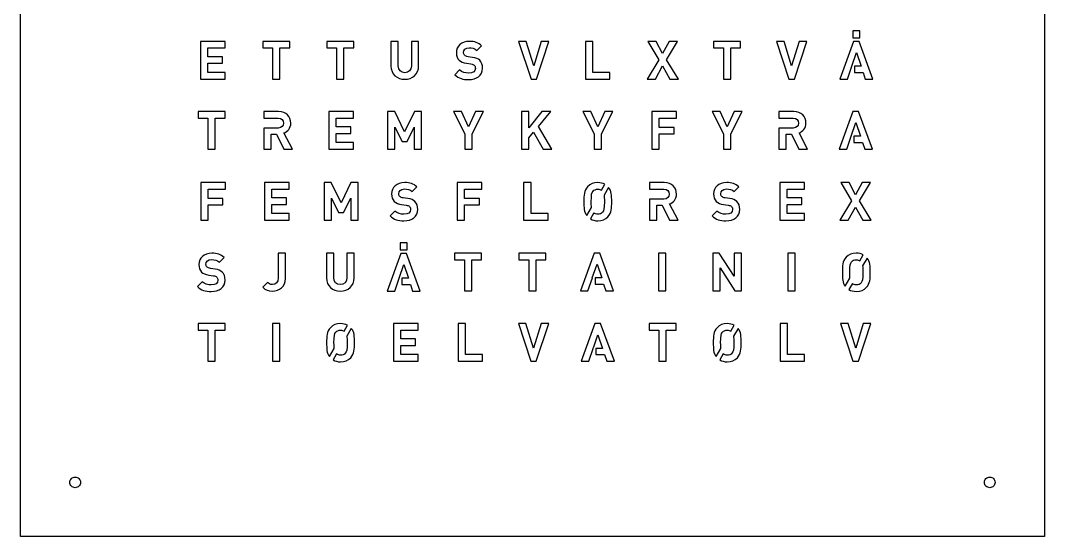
# Model space of a CAD drawing. Header units: millimetres. Extents: x 0 to 192, y 0 to 192.
# Drawn here: x 0 to 191.5, y 0 to 96.5 of the extents above; entities that cross this region are included whole.
import ezdxf

# ---------------------------------------------------------------- set-up
doc = ezdxf.new("R2010")
doc.units = ezdxf.units.MM
doc.layers.add('Layer_1', color=7, linetype='CONTINUOUS')

msp = doc.modelspace()

# ---------------------------------------------------------------- linework, layer by layer
at = {"layer": 'Layer_1', "color": 7}
for points in [[(-0.000161, 191.84774), (191.542789, 191.84774), (191.542789, 0.00072), (-0.000161, 0.00072)], [(155.688132, 94.622085), (155.688132, 93.321906), (156.98831, 93.321906), (156.98831, 94.622085)], [(38.297675, 85.591177), (38.297675, 86.816021), (35.038011, 86.816021), (35.038011, 88.524875), (37.813662, 88.524875), (37.813662, 89.749718), (35.038011, 89.749718), (35.038011, 91.399305), (38.297675, 91.399305), (38.297675, 92.624149), (33.665001, 92.624149), (33.665001, 85.591177)], [(50.364081, 91.399605), (50.364081, 92.624449), (45.31654, 92.624449), (45.31654, 91.399605), (47.153807, 91.399605), (47.153807, 85.591477), (48.526817, 85.591477), (48.526817, 91.399605)], [(62.322563, 91.399605), (62.322563, 92.624449), (57.275022, 92.624449), (57.275022, 91.399605), (59.112289, 91.399605), (59.112289, 85.591477), (60.485299, 85.591477), (60.485299, 91.399605)], [(98.851819, 92.624449), (97.419542, 92.624449), (96.007022, 88.041164), (94.594501, 92.624449), (93.172101, 92.624449), (95.493378, 85.591477), (96.520665, 85.591477)], [(110.220705, 85.591477), (110.220705, 86.816321), (107.030187, 86.816321), (107.030187, 92.624449), (105.657177, 92.624449), (105.657177, 85.591477)], [(123.050875, 85.591477), (120.858011, 89.196864), (122.902708, 92.624449), (121.351898, 92.624449), (120.117177, 90.352562), (118.892334, 92.624449), (117.331647, 92.624449), (119.376344, 89.196864), (117.193357, 85.591477), (118.763924, 85.591477), (120.117177, 88.041164), (121.480308, 85.591477)], [(134.701536, 91.399605), (134.701536, 92.624449), (129.653995, 92.624449), (129.653995, 91.399605), (131.491262, 91.399605), (131.491262, 85.591477), (132.864272, 85.591477), (132.864272, 91.399605)], [(147.090142, 92.624449), (145.657865, 92.624449), (144.245345, 88.041164), (142.832824, 92.624449), (141.410424, 92.624449), (143.731701, 85.591477), (144.758988, 85.591477)], [(155.796651, 92.624793), (153.238667, 85.592147), (154.665454, 85.592147), (155.484009, 87.991999), (155.480913, 87.991999), (156.369749, 90.550499), (157.229129, 87.991999), (156.001296, 87.991999), (156.001296, 86.836514), (157.594481, 86.836514), (158.009441, 85.592147), (159.441913, 85.592147), (156.873595, 92.624793)], [(74.474435, 88.001654)], [(86.434485, 87.606545)], [(38.281325, 78.278805), (38.281325, 79.503649), (33.233784, 79.503649), (33.233784, 78.278805), (35.071051, 78.278805), (35.071051, 72.470677), (36.444061, 72.470677), (36.444061, 78.278805)], [(62.304576, 72.470477), (62.304576, 73.695321), (59.044912, 73.695321), (59.044912, 75.404175), (61.820563, 75.404175), (61.820563, 76.629018), (59.044912, 76.629018), (59.044912, 78.278605), (62.304576, 78.278605), (62.304576, 79.503449), (57.671902, 79.503449), (57.671902, 72.470477)], [(75.02327, 72.470477), (75.02327, 79.503449), (73.670013, 79.503449), (71.842626, 75.700508), (70.005362, 79.503449), (68.652109, 79.503449), (68.652109, 72.470477), (70.025119, 72.470477), (70.025119, 76.569751), (71.378373, 73.902754), (72.306883, 73.902754), (73.65026, 76.569751), (73.65026, 72.470477)], [(86.615723, 79.503449), (85.12418, 79.503449), (83.830193, 76.668531), (82.516449, 79.503449), (81.024905, 79.503449), (83.138749, 75.354787), (83.138749, 72.470477), (84.501882, 72.470477), (84.501882, 75.354787)], [(99.374372, 72.470477), (96.875295, 76.708041), (99.206449, 79.503449), (97.537108, 79.503449), (95.057788, 76.441341), (95.057788, 79.503449), (93.684778, 79.503449), (93.684778, 72.470477), (95.057788, 72.470477), (95.057788, 74.584321), (95.966542, 75.670875), (97.774172, 72.470477)], [(110.792022, 79.503449), (109.300479, 79.503449), (108.006492, 76.668531), (106.692748, 79.503449), (105.201204, 79.503449), (107.315048, 75.354787), (107.315048, 72.470477), (108.678181, 72.470477), (108.678181, 75.354787)], [(122.72526, 78.278605), (122.72526, 79.503449), (118.092586, 79.503449), (118.092586, 72.470477), (119.465596, 72.470477), (119.465596, 75.325154), (122.241247, 75.325154), (122.241247, 76.549998), (119.465596, 76.549998), (119.465596, 78.278605)], [(134.968323, 79.503449), (133.47678, 79.503449), (132.182793, 76.668531), (130.869049, 79.503449), (129.377505, 79.503449), (131.491349, 75.354787), (131.491349, 72.470477), (132.854482, 72.470477), (132.854482, 75.354787)], [(155.702083, 79.503629), (153.143583, 72.470467), (154.570886, 72.470467), (155.388925, 74.870835), (155.385829, 74.870835), (156.274665, 77.429338), (157.134042, 74.870835), (155.906727, 74.870835), (155.906727, 73.714834), (157.499913, 73.714834), (157.914357, 72.470467), (159.346829, 72.470467), (156.778508, 79.503629)], [(38.347655, 64.990057), (38.347655, 66.214901), (33.714981, 66.214901), (33.714981, 59.181929), (35.087991, 59.181929), (35.087991, 62.036606), (37.863642, 62.036606), (37.863642, 63.26145), (35.087991, 63.26145), (35.087991, 64.990057)], [(50.266033, 59.181477), (50.266033, 60.406321), (47.006369, 60.406321), (47.006369, 62.115175), (49.78202, 62.115175), (49.78202, 63.340018), (47.006369, 63.340018), (47.006369, 64.989605), (50.266033, 64.989605), (50.266033, 66.214449), (45.633359, 66.214449), (45.633359, 59.181477)], [(63.150093, 59.181477), (63.150093, 66.214449), (61.796836, 66.214449), (59.969449, 62.411508), (58.132185, 66.214449), (56.778932, 66.214449), (56.778932, 59.181477), (58.151942, 59.181477), (58.151942, 63.280751), (59.505196, 60.613754), (60.433706, 60.613754), (61.777083, 63.280751), (61.777083, 59.181477)], [(86.315513, 64.989605), (86.315513, 66.214449), (81.682839, 66.214449), (81.682839, 59.181477), (83.055849, 59.181477), (83.055849, 62.036154), (85.8315, 62.036154), (85.8315, 63.260998), (83.055849, 63.260998), (83.055849, 64.989605)], [(98.681783, 59.181477), (98.681783, 60.406321), (95.491265, 60.406321), (95.491265, 66.214449), (94.118255, 66.214449), (94.118255, 59.181477)], [(107.9882, 66.214518)], [(110.004098, 65.314313)], [(146.644292, 59.181477), (146.644292, 60.406321), (143.384628, 60.406321), (143.384628, 62.115175), (146.160279, 62.115175), (146.160279, 63.340018), (143.384628, 63.340018), (143.384628, 64.989605), (146.644292, 64.989605), (146.644292, 66.214449), (142.011618, 66.214449), (142.011618, 59.181477)], [(159.133419, 59.181477), (156.940555, 62.786864), (158.985252, 66.214449), (157.434442, 66.214449), (156.199721, 63.942562), (154.974878, 66.214449), (153.414191, 66.214449), (155.458888, 62.786864), (153.275901, 59.181477), (154.846468, 59.181477), (156.199721, 61.631164), (157.562852, 59.181477)], [(74.320362, 61.196545)], [(134.54614, 61.196545)], [(71.029216, 54.944404), (71.029216, 53.644741), (72.329394, 53.644741), (72.329394, 54.944404)], [(71.143939, 52.944008), (68.585437, 45.910846), (70.01274, 45.910846), (70.831294, 48.311218), (70.827669, 48.311218), (71.717021, 50.869201), (72.576401, 48.311218), (71.348568, 48.311218), (71.348568, 47.155216), (72.941754, 47.155216), (73.356716, 45.910846), (74.78867, 45.910846), (72.220867, 52.944008)], [(86.249365, 51.777605), (86.249365, 53.002449), (81.201824, 53.002449), (81.201824, 51.777605), (83.039091, 51.777605), (83.039091, 45.969477), (84.412101, 45.969477), (84.412101, 51.777605)], [(98.272826, 51.777605), (98.272826, 53.002449), (93.225285, 53.002449), (93.225285, 51.777605), (95.062552, 51.777605), (95.062552, 45.969477), (96.435562, 45.969477), (96.435562, 51.777605)], [(107.277649, 53.002404), (104.71915, 45.969242), (106.145418, 45.969242), (106.963973, 48.36961), (106.961327, 48.36961), (107.85016, 50.928113), (108.70954, 48.36961), (107.481191, 48.36961), (107.481191, 47.214127), (109.075408, 47.214127), (109.49037, 45.969242), (110.922324, 45.969242), (108.354006, 53.002404)], [(120.735685, 45.969477), (120.735685, 53.002449), (119.362675, 53.002449), (119.362675, 45.969477)], [(134.856591, 45.969477), (134.856591, 53.002449), (133.483581, 53.002449), (133.483581, 48.695741), (130.69805, 53.002449), (129.473207, 53.002449), (129.473207, 45.969477), (130.846217, 45.969477), (130.846217, 50.286064), (133.631747, 45.969477)], [(144.902258, 45.969477), (144.902258, 53.002449), (143.529248, 53.002449), (143.529248, 45.969477)], [(156.340804, 53.002403)], [(158.359802, 52.099616)], [(38.270881, 47.984841)], [(49.591227, 48.280877)], [(62.404937, 48.379654)], [(38.271453, 38.612115), (38.271453, 39.836959), (33.223912, 39.836959), (33.223912, 38.612115), (35.061179, 38.612115), (35.061179, 32.803987), (36.434189, 32.803987), (36.434189, 38.612115)], [(48.484993, 32.804477), (48.484993, 39.837449), (47.111983, 39.837449), (47.111983, 32.804477)], [(59.867107, 39.837316)], [(61.884555, 38.935563)], [(74.381799, 32.804477), (74.381799, 34.029321), (71.122135, 34.029321), (71.122135, 35.738175), (73.897786, 35.738175), (73.897786, 36.963018), (71.122135, 36.963018), (71.122135, 38.612605), (74.381799, 38.612605), (74.381799, 39.837449), (69.749125, 39.837449), (69.749125, 32.804477)], [(86.444805, 32.804477), (86.444805, 34.029321), (83.254287, 34.029321), (83.254287, 39.837449), (81.881277, 39.837449), (81.881277, 32.804477)], [(98.80931, 39.837449), (97.377033, 39.837449), (95.964513, 35.254164), (94.551992, 39.837449), (93.129592, 39.837449), (95.450869, 32.804477), (96.478156, 32.804477)], [(107.445082, 39.837316), (104.886582, 32.80467), (106.312334, 32.80467), (107.130371, 35.204523), (107.128783, 35.204523), (107.207846, 35.432417), (107.21663, 35.457737), (108.01813, 37.763023), (108.87751, 35.204523), (107.648128, 35.204523), (107.648128, 34.049037), (109.242862, 34.049037), (109.657824, 32.80467), (111.089778, 32.80467), (108.52146, 39.837316)], [(122.629927, 38.612605), (122.629927, 39.837449), (117.582386, 39.837449), (117.582386, 38.612605), (119.419653, 38.612605), (119.419653, 32.804477), (120.792663, 32.804477), (120.792663, 38.612605)], [(132.191891, 39.837316)], [(134.210373, 38.935044)], [(146.676226, 32.804477), (146.676226, 34.029321), (143.485708, 34.029321), (143.485708, 39.837449), (142.112698, 39.837449), (142.112698, 32.804477)], [(159.068172, 39.837449), (157.635895, 39.837449), (156.223375, 35.254164), (154.810854, 39.837449), (153.388454, 39.837449), (155.709731, 32.804477), (156.737018, 32.804477)], [(11.2282, 10.13095)], [(182.2922, 10.13145)]]:
    msp.add_lwpolyline(points, close=True, dxfattribs=at)
for points in [[(70.671494, 88.051044), (70.671494, 92.624449), (69.298484, 92.624449), (69.298484, 88.001654)], [(74.474435, 88.001654), (74.474435, 92.624449), (73.111304, 92.624449), (73.111304, 88.051044)], [(85.387441, 90.945229), (86.256685, 91.804596)], [(83.402008, 88.525175), (84.251498, 88.406642)], [(84.547831, 89.641365), (83.718098, 89.759898)], [(82.147531, 87.290455), (81.258534, 86.401455)], [(48.284352, 79.503639), (45.528447, 79.503629)], [(45.528447, 79.503629), (45.528447, 78.278896), (47.229636, 78.278896), (47.229636, 78.278367), (48.195468, 78.278367)], [(144.627824, 79.503642), (141.871922, 79.503629)], [(141.871922, 79.503629), (141.871922, 78.277864), (143.244964, 78.277864), (143.244964, 78.278393), (144.53894, 78.278393)], [(48.195468, 76.421632), (46.901489, 76.421632), (46.901489, 76.422691), (45.528447, 76.422691), (45.528447, 72.470477), (46.901489, 72.470477), (46.901489, 75.275989), (47.889028, 75.275989), (49.26207, 72.470477), (50.85267, 72.470477), (49.282223, 75.502851)], [(144.53894, 76.421659), (143.571557, 76.421659), (143.244964, 76.421659), (141.871922, 76.421659), (141.871922, 72.47048), (143.244964, 72.47048), (143.244964, 75.275992), (144.233016, 75.275992), (145.60606, 72.47048), (147.196143, 72.47048), (145.625698, 75.502854)], [(73.273318, 64.535229), (74.142562, 65.394596)], [(108.655345, 64.79755), (109.290448, 65.89774)], [(110.004098, 65.314313), (109.164355, 63.860139)], [(120.427752, 66.214531), (117.671846, 66.214518)], [(117.671846, 66.214518), (117.671846, 64.989269), (119.044891, 64.989269), (119.044891, 64.989798), (120.338867, 64.989798)], [(133.499096, 64.535229), (134.36834, 65.394596)], [(72.433708, 63.231365), (71.603975, 63.349898)], [(132.659486, 63.231365), (131.829753, 63.349898)], [(71.287885, 62.115175), (72.137375, 61.996642)], [(105.905641, 60.03505), (106.794474, 61.574491)], [(120.338867, 63.132548), (119.286736, 63.132548), (119.044891, 63.132548), (117.671846, 63.132548), (117.671846, 59.181369), (119.044891, 59.181369), (119.044891, 61.986881), (120.032427, 61.986881), (121.405469, 59.181369), (122.99607, 59.181369), (121.425106, 62.21374)], [(131.513663, 62.115175), (132.363153, 61.996642)], [(70.033408, 60.880455), (69.144411, 59.991455)], [(107.241993, 60.530109), (106.603273, 59.423717)], [(130.259186, 60.880455), (129.370189, 59.991455)], [(37.223838, 51.323525), (38.093081, 52.182892)], [(49.591227, 48.280877), (49.591227, 53.002449), (48.218217, 53.002449), (48.218217, 48.340144)], [(58.601996, 48.429044), (58.601996, 53.002449), (57.228986, 53.002449), (57.228986, 48.379654)], [(62.404937, 48.379654), (62.404937, 53.002449), (61.041806, 53.002449), (61.041806, 48.429044)], [(157.011049, 51.583369), (157.646668, 52.684078)], [(158.359802, 52.099616), (157.517993, 50.641306)], [(36.384228, 50.019661), (35.554494, 50.138194)], [(35.238405, 48.903471), (36.087894, 48.784938)], [(154.26083, 46.819834), (155.147078, 48.355142)], [(33.983928, 47.668751), (33.09493, 46.779751)], [(46.21303, 47.530164), (45.304273, 46.631287)], [(155.597698, 47.315928), (154.958978, 46.209536)], [(60.536318, 38.419832), (61.171421, 39.519506)], [(61.884555, 38.935563), (61.043778, 37.47932)], [(132.861617, 38.419316), (133.497239, 39.519506)], [(134.210373, 38.935044), (133.36908, 37.477254)], [(57.786096, 33.655781), (58.673381, 35.193156)], [(130.111398, 33.655265), (130.998165, 35.191606)], [(59.122967, 34.151875), (58.484247, 33.045483)], [(131.448785, 34.151359), (130.810064, 33.044964)]]:
    msp.add_lwpolyline(points, dxfattribs=at)
for points in [[(83.984798, 92.624449), (82.463621, 92.624449), (81.535111, 91.745329), (81.535111, 90.490852)], [(86.256685, 91.804596), (85.654141, 92.387383), (84.952818, 92.624449), (83.984798, 92.624449)], [(81.535111, 90.490852), (81.535111, 89.898185), (81.703034, 89.443809), (82.038877, 89.107965)], [(82.858731, 90.540242), (82.858731, 91.024252), (83.214331, 91.429239), (83.945285, 91.429239)], [(83.066164, 90.036475), (82.917998, 90.174762), (82.858731, 90.362442), (82.858731, 90.540242)], [(83.718098, 89.759898), (83.431641, 89.799408), (83.204454, 89.908065), (83.066164, 90.036475)], [(83.945285, 91.429239), (84.409541, 91.429239), (84.942941, 91.369972), (85.387441, 90.945229)], [(82.038877, 89.107965), (82.354964, 88.801755), (82.799464, 88.614075), (83.402008, 88.525175)], [(84.251498, 88.406642), (84.577464, 88.357255), (84.735508, 88.288109), (84.873795, 88.159698)], [(85.891205, 89.098085), (85.594874, 89.374665), (85.189885, 89.552465), (84.547831, 89.641365)], [(84.873795, 88.159698), (85.021962, 88.021409), (85.091108, 87.813978), (85.091108, 87.567032)], [(86.434485, 87.606545), (86.434485, 88.228842), (86.266562, 88.742488), (85.891205, 89.098085)], [(69.298484, 88.001654), (69.298484, 86.510111), (70.444305, 85.532211), (71.886461, 85.532211)], [(71.886461, 86.757054), (71.145628, 86.757054), (70.671494, 87.241064), (70.671494, 88.051044)], [(73.111304, 88.051044), (73.111304, 87.241064), (72.627292, 86.757054), (71.886461, 86.757054)], [(71.886461, 85.532211), (73.328615, 85.532211), (74.474435, 86.510111), (74.474435, 88.001654)], [(81.258534, 86.401455), (81.949977, 85.700134), (82.759954, 85.472945), (83.826751, 85.472945)], [(83.846508, 86.697788), (83.194575, 86.697788), (82.592031, 86.845955), (82.147531, 87.290455)], [(83.826751, 85.472945), (85.298541, 85.472945), (86.434485, 86.243411), (86.434485, 87.606545)], [(85.091108, 87.567032), (85.091108, 87.003998), (84.656485, 86.697788), (83.846508, 86.697788)], [(50.566383, 77.350283), (50.566383, 78.525737), (49.716626, 79.503639), (48.284352, 79.503639)], [(146.909856, 77.350285), (146.909856, 78.525739), (146.060101, 79.503642), (144.627824, 79.503642)], [(48.195468, 78.278367), (48.798012, 78.278367), (49.193339, 77.893539), (49.193339, 77.350259)], [(49.193339, 77.350259), (49.193339, 76.806982), (48.798012, 76.421632), (48.195468, 76.421632)], [(49.282223, 75.502851), (49.96379, 75.749792), (50.566383, 76.362506), (50.566383, 77.350283)], [(144.53894, 78.278393), (145.141484, 78.278393), (145.536814, 77.893565), (145.536814, 77.350285)], [(145.536814, 77.350285), (145.536814, 76.807009), (145.141484, 76.421659), (144.53894, 76.421659)], [(145.625698, 75.502854), (146.307262, 75.749794), (146.909856, 76.362509), (146.909856, 77.350285)], [(71.870675, 66.214449), (70.349498, 66.214449), (69.420988, 65.335329), (69.420988, 64.080852)], [(74.142562, 65.394596), (73.540018, 65.977383), (72.838695, 66.214449), (71.870675, 66.214449)], [(106.081856, 65.444022), (105.370659, 64.732822), (105.390426, 63.853472), (105.390426, 62.638508)], [(107.9882, 66.214518), (107.1881, 66.214518), (106.575743, 65.937907), (106.081856, 65.444022)], [(109.290448, 65.89774), (108.920206, 66.103652), (108.493774, 66.214518), (107.9882, 66.214518)], [(110.586491, 62.638508), (110.586491, 63.780846), (110.59419, 64.626187), (110.004098, 65.314313)], [(122.709267, 64.061174), (122.709267, 65.236628), (121.860026, 66.214531), (120.427752, 66.214531)], [(132.096453, 66.214449), (130.575276, 66.214449), (129.646766, 65.335329), (129.646766, 64.080852)], [(134.36834, 65.394596), (133.765796, 65.977383), (133.064473, 66.214449), (132.096453, 66.214449)], [(69.420988, 64.080852), (69.420988, 63.488185), (69.588911, 63.033809), (69.924754, 62.697965)], [(70.744608, 64.130242), (70.744608, 64.614252), (71.100208, 65.019239), (71.831162, 65.019239)], [(70.952041, 63.626475), (70.803875, 63.764762), (70.744608, 63.952442), (70.744608, 64.130242)], [(71.603975, 63.349898), (71.317518, 63.389408), (71.090331, 63.498065), (70.952041, 63.626475)], [(71.831162, 65.019239), (72.295418, 65.019239), (72.828818, 64.959972), (73.273318, 64.535229)], [(73.777082, 62.688085), (73.480751, 62.964665), (73.075762, 63.142465), (72.433708, 63.231365)], [(106.763468, 62.638508), (106.763468, 63.991762), (106.832667, 64.317765), (107.099367, 64.614099)], [(107.099367, 64.614099), (107.296923, 64.841286), (107.612844, 64.989786), (107.9882, 64.989786)], [(107.9882, 64.989786), (108.248492, 64.989786), (108.474727, 64.916994), (108.655345, 64.79755)], [(109.164355, 63.860139), (109.199121, 63.581276), (109.213449, 63.198514), (109.213449, 62.638508)], [(120.338867, 64.989798), (120.941411, 64.989798), (121.336222, 64.604451), (121.336222, 64.061174)], [(121.336222, 64.061174), (121.336222, 63.517897), (120.941411, 63.132548), (120.338867, 63.132548)], [(121.425106, 62.21374), (122.106673, 62.460683), (122.709267, 63.073397), (122.709267, 64.061174)], [(129.646766, 64.080852), (129.646766, 63.488185), (129.814689, 63.033809), (130.150532, 62.697965)], [(130.970386, 64.130242), (130.970386, 64.614252), (131.325986, 65.019239), (132.05694, 65.019239)], [(131.177819, 63.626475), (131.029653, 63.764762), (130.970386, 63.952442), (130.970386, 64.130242)], [(131.829753, 63.349898), (131.543296, 63.389408), (131.316109, 63.498065), (131.177819, 63.626475)], [(132.05694, 65.019239), (132.521196, 65.019239), (133.054596, 64.959972), (133.499096, 64.535229)], [(134.00286, 62.688085), (133.706529, 62.964665), (133.30154, 63.142465), (132.659486, 63.231365)], [(69.924754, 62.697965), (70.240841, 62.391755), (70.685341, 62.204075), (71.287885, 62.115175)], [(72.137375, 61.996642), (72.463341, 61.947255), (72.621385, 61.878109), (72.759672, 61.749698)], [(72.759672, 61.749698), (72.907839, 61.611409), (72.976985, 61.403978), (72.976985, 61.157032)], [(74.320362, 61.196545), (74.320362, 61.818842), (74.152439, 62.332488), (73.777082, 62.688085)], [(105.390426, 62.638508), (105.390426, 61.535402), (105.37635, 60.710137), (105.905641, 60.03505)], [(106.794474, 61.574491), (106.773017, 61.83723), (106.763468, 62.174183), (106.763468, 62.638508)], [(109.213449, 62.638508), (109.213449, 61.285257), (109.134433, 60.95925), (108.867733, 60.662917)], [(109.884726, 59.833512), (110.595926, 60.544712), (110.586491, 61.423544), (110.586491, 62.638508)], [(130.150532, 62.697965), (130.466619, 62.391755), (130.911119, 62.204075), (131.513663, 62.115175)], [(132.363153, 61.996642), (132.689119, 61.947255), (132.847163, 61.878109), (132.98545, 61.749698)], [(132.98545, 61.749698), (133.133617, 61.611409), (133.202763, 61.403978), (133.202763, 61.157032)], [(134.54614, 61.196545), (134.54614, 61.818842), (134.378217, 62.332488), (134.00286, 62.688085)], [(69.144411, 59.991455), (69.835854, 59.290134), (70.645831, 59.062945), (71.712628, 59.062945)], [(71.732385, 60.287788), (71.080452, 60.287788), (70.477908, 60.435955), (70.033408, 60.880455)], [(71.712628, 59.062945), (73.184418, 59.062945), (74.320362, 59.833411), (74.320362, 61.196545)], [(72.976985, 61.157032), (72.976985, 60.593998), (72.542362, 60.287788), (71.732385, 60.287788)], [(106.603273, 59.423717), (106.993716, 59.189685), (107.44786, 59.063016), (107.9882, 59.063016)], [(107.9882, 60.287748), (107.692719, 60.287748), (107.435107, 60.380204), (107.241993, 60.530109)], [(108.867733, 60.662917), (108.670177, 60.435727), (108.363554, 60.287748), (107.9882, 60.287748)], [(107.9882, 59.063016), (108.788298, 59.063016), (109.390839, 59.339625), (109.884726, 59.833512)], [(129.370189, 59.991455), (130.061632, 59.290134), (130.871609, 59.062945), (131.938406, 59.062945)], [(131.958163, 60.287788), (131.30623, 60.287788), (130.703686, 60.435955), (130.259186, 60.880455)], [(131.938406, 59.062945), (133.410196, 59.062945), (134.54614, 59.833411), (134.54614, 61.196545)], [(133.202763, 61.157032), (133.202763, 60.593998), (132.76814, 60.287788), (131.958163, 60.287788)], [(35.821194, 53.002745), (34.300017, 53.002745), (33.371507, 52.123625), (33.371507, 50.869148)], [(34.695128, 50.918538), (34.695128, 51.402548), (35.050728, 51.807535), (35.781681, 51.807535)], [(35.781681, 51.807535), (36.245938, 51.807535), (36.779338, 51.748268), (37.223838, 51.323525)], [(38.093081, 52.182892), (37.490538, 52.765679), (36.789215, 53.002745), (35.821194, 53.002745)], [(154.434462, 52.231907), (153.723262, 51.52071), (153.743029, 50.641875), (153.743029, 49.426911)], [(156.340804, 53.002403), (155.540706, 53.002403), (154.928347, 52.725794), (154.434462, 52.231907)], [(155.451971, 51.402502), (155.649527, 51.629689), (155.965447, 51.777673), (156.340804, 51.777673)], [(157.646668, 52.684078), (157.275717, 52.891085), (156.847772, 53.002403), (156.340804, 53.002403)], [(156.340804, 51.777673), (156.602636, 51.777673), (156.829915, 51.70409), (157.011049, 51.583369)], [(158.939097, 49.426911), (158.939097, 50.567742), (158.947537, 51.411982), (158.359802, 52.099616)], [(33.371507, 50.869148), (33.371507, 50.276481), (33.53943, 49.822105), (33.875274, 49.486261)], [(34.902561, 50.414771), (34.754394, 50.553058), (34.695128, 50.740738), (34.695128, 50.918538)], [(35.554494, 50.138194), (35.268038, 50.177704), (35.040851, 50.286361), (34.902561, 50.414771)], [(37.727602, 49.476381), (37.431271, 49.752961), (37.026281, 49.930761), (36.384228, 50.019661)], [(155.116074, 49.426911), (155.116074, 50.780165), (155.185271, 51.106169), (155.451971, 51.402502)], [(157.517993, 50.641306), (157.552148, 50.362996), (157.566052, 49.982465), (157.566052, 49.426911)], [(33.875274, 49.486261), (34.191361, 49.180051), (34.635861, 48.992371), (35.238405, 48.903471)], [(35.663148, 45.851241), (37.134938, 45.851241), (38.270881, 46.621707), (38.270881, 47.984841)], [(36.927505, 47.945328), (36.927505, 47.382294), (36.492881, 47.076084), (35.682905, 47.076084)], [(36.087894, 48.784938), (36.413861, 48.735551), (36.571905, 48.666405), (36.710192, 48.537994)], [(36.710192, 48.537994), (36.858358, 48.399705), (36.927505, 48.192274), (36.927505, 47.945328)], [(38.270881, 47.984841), (38.270881, 48.607138), (38.102958, 49.120784), (37.727602, 49.476381)], [(48.218217, 48.340144), (48.218217, 47.530164), (47.783594, 47.135054), (47.111907, 47.135054)], [(47.111907, 45.910211), (48.415771, 45.910211), (49.591227, 46.730067), (49.591227, 48.280877)], [(57.228986, 48.379654), (57.228986, 46.888111), (58.374807, 45.910211), (59.816963, 45.910211)], [(59.816963, 47.135054), (59.07613, 47.135054), (58.601996, 47.619064), (58.601996, 48.429044)], [(61.041806, 48.429044), (61.041806, 47.619064), (60.557794, 47.135054), (59.816963, 47.135054)], [(59.816963, 45.910211), (61.259117, 45.910211), (62.404937, 46.888111), (62.404937, 48.379654)], [(153.743029, 49.426911), (153.743029, 48.322146), (153.729086, 47.495482), (154.26083, 46.819834)], [(155.147078, 48.355142), (155.125197, 48.618749), (155.116074, 48.958578), (155.116074, 49.426911)], [(157.566052, 49.426911), (157.566052, 48.07366), (157.487037, 47.747654), (157.220337, 47.45132)], [(158.237329, 46.621397), (158.948529, 47.332597), (158.939097, 48.211945), (158.939097, 49.426911)], [(33.09493, 46.779751), (33.786374, 46.07843), (34.596351, 45.851241), (35.663148, 45.851241)], [(35.682905, 47.076084), (35.030971, 47.076084), (34.428428, 47.224251), (33.983928, 47.668751)], [(45.304273, 46.631287), (45.827797, 46.107767), (46.351317, 45.910211), (47.111907, 45.910211)], [(47.111907, 47.135054), (46.65753, 47.135054), (46.440217, 47.302977), (46.21303, 47.530164)], [(154.958978, 46.209536), (155.348706, 45.976729), (155.801938, 45.850903), (156.340804, 45.850903)], [(156.340804, 47.075633), (156.046921, 47.075633), (155.790473, 47.16746), (155.597698, 47.315928)], [(157.220337, 47.45132), (157.022781, 47.224131), (156.716158, 47.075633), (156.340804, 47.075633)], [(156.340804, 45.850903), (157.140901, 45.850903), (157.743442, 46.127512), (158.237329, 46.621397)], [(57.960763, 39.06682), (57.249563, 38.35562), (57.269333, 37.476785), (57.269333, 36.261824)], [(59.867107, 39.837316), (59.067007, 39.837316), (58.45465, 39.560707), (57.960763, 39.06682)], [(58.978271, 38.237415), (59.175828, 38.464599), (59.491751, 38.612583), (59.867107, 38.612583)], [(61.171421, 39.519506), (60.800705, 39.726146), (60.373607, 39.837316), (59.867107, 39.837316)], [(59.867107, 38.612583), (60.128317, 38.612583), (60.355391, 38.540037), (60.536318, 38.419832)], [(62.465398, 36.261824), (62.465398, 37.403258), (62.473229, 38.247731), (61.884555, 38.935563)], [(130.285547, 39.06682), (129.574349, 38.35562), (129.594116, 37.476785), (129.594116, 36.261824)], [(132.191891, 39.837316), (131.391793, 39.837316), (130.779434, 39.560707), (130.285547, 39.06682)], [(131.303057, 38.237415), (131.500614, 38.464599), (131.816534, 38.612583), (132.191891, 38.612583)], [(133.497239, 39.519506), (133.126423, 39.726305), (132.698592, 39.837316), (132.191891, 39.837316)], [(132.191891, 38.612583), (132.453389, 38.612583), (132.680597, 38.539759), (132.861617, 38.419316)], [(134.790181, 36.261824), (134.790181, 37.402956), (134.798568, 38.247313), (134.210373, 38.935044)], [(58.642375, 36.261824), (58.642375, 37.615075), (58.711571, 37.941081), (58.978271, 38.237415)], [(61.043778, 37.47932), (61.078216, 37.200753), (61.092356, 36.819436), (61.092356, 36.261824)], [(130.967161, 36.261824), (130.967161, 37.615075), (131.036357, 37.941081), (131.303057, 38.237415)], [(133.36908, 37.477254), (133.403328, 37.198859), (133.417139, 36.81805), (133.417139, 36.261824)], [(57.269333, 36.261824), (57.269333, 35.157607), (57.255151, 34.331241), (57.786096, 33.655781)], [(58.673381, 35.193156), (58.651659, 35.45644), (58.642375, 35.794988), (58.642375, 36.261824)], [(61.092356, 36.261824), (61.092356, 34.90857), (61.01334, 34.582566), (60.74664, 34.286233)], [(61.763633, 33.456309), (62.47483, 34.167509), (62.465398, 35.046857), (62.465398, 36.261824)], [(129.594116, 36.261824), (129.594116, 35.157368), (129.58012, 34.330805), (130.111398, 33.655265)], [(130.998165, 35.191606), (130.976337, 35.455075), (130.967161, 35.794128), (130.967161, 36.261824)], [(133.417139, 36.261824), (133.417139, 34.90857), (133.338124, 34.582566), (133.071424, 34.286233)], [(134.088932, 33.456309), (134.800132, 34.167509), (134.790181, 35.046857), (134.790181, 36.261824)], [(58.484247, 33.045483), (58.874245, 32.81221), (59.32768, 32.685814), (59.867107, 32.685814)], [(59.867107, 33.910546), (59.572634, 33.910546), (59.315869, 34.002878), (59.122967, 34.151875)], [(60.74664, 34.286233), (60.549084, 34.059043), (60.242461, 33.910546), (59.867107, 33.910546)], [(59.867107, 32.685814), (60.667205, 32.685814), (61.269746, 32.962422), (61.763633, 33.456309)], [(130.810064, 33.044964), (131.199841, 32.812073), (131.652921, 32.685814), (132.191891, 32.685814)], [(132.191891, 33.910546), (131.897875, 33.910546), (131.641589, 34.002769), (131.448785, 34.151359)], [(133.071424, 34.286233), (132.873867, 34.059043), (132.567244, 33.910546), (132.191891, 33.910546)], [(132.191891, 32.685814), (132.991988, 32.685814), (133.595047, 32.962422), (134.088932, 33.456309)], [(9.2282, 10.13095), (9.2282, 10.396166), (9.333557, 10.65052), (9.521093, 10.838057)], [(9.521093, 9.423843), (9.333557, 9.61138), (9.2282, 9.865734), (9.2282, 10.13095)], [(9.521093, 10.838057), (9.70863, 11.025593), (9.962984, 11.13095), (10.2282, 11.13095)], [(10.2282, 11.13095), (10.493416, 11.13095), (10.74777, 11.025593), (10.935307, 10.838057)], [(10.935307, 10.838057), (11.122843, 10.65052), (11.2282, 10.396166), (11.2282, 10.13095)], [(11.2282, 10.13095), (11.2282, 9.865734), (11.122843, 9.61138), (10.935307, 9.423843)], [(180.2922, 10.13145), (180.2922, 10.396666), (180.397557, 10.65102), (180.585093, 10.838557)], [(180.585093, 9.424343), (180.397557, 9.61188), (180.2922, 9.866234), (180.2922, 10.13145)], [(180.585093, 10.838557), (180.77263, 11.026093), (181.026984, 11.13145), (181.2922, 11.13145)], [(181.2922, 11.13145), (181.557416, 11.13145), (181.81177, 11.026093), (181.999307, 10.838557)], [(181.999307, 10.838557), (182.186843, 10.65102), (182.2922, 10.396666), (182.2922, 10.13145)], [(182.2922, 10.13145), (182.2922, 9.866234), (182.186843, 9.61188), (181.999307, 9.424343)], [(10.2282, 9.13095), (9.962984, 9.13095), (9.70863, 9.236307), (9.521093, 9.423843)], [(10.935307, 9.423843), (10.74777, 9.236307), (10.493416, 9.13095), (10.2282, 9.13095)], [(181.2922, 9.13145), (181.026984, 9.13145), (180.77263, 9.236807), (180.585093, 9.424343)], [(181.999307, 9.424343), (181.81177, 9.236807), (181.557416, 9.13145), (181.2922, 9.13145)]]:
    msp.add_open_spline(points, degree=3, dxfattribs=at)

doc.saveas('drawing.dxf')
